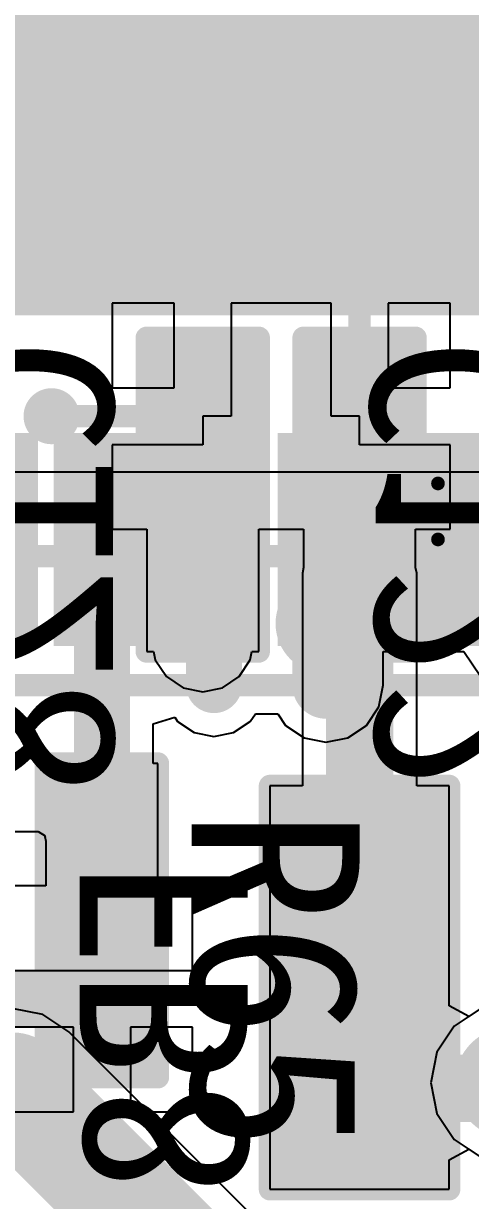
# Model space of a CAD drawing. Header units: millimetres. Extents: x 15 to 120, y 22 to 104.
# Drawn here: x 100.1 to 102.09, y 48.25 to 53.5 of the extents above; entities that cross this region are included whole.
import ezdxf

# ---------------------------------------------------------------- set-up
doc = ezdxf.new("R2010")
doc.units = ezdxf.units.MM
for name, color, linetype in [('BottomLayer', 5, 'Continuous'), ('BottomOverlay', 54, 'Continuous'), ('BottomPaste', 16, 'Continuous'), ('BottomSolder', 6, 'Continuous'), ('Mechanical13', 56, 'Continuous'), ('Mechanical15', 56, 'Continuous'), ('MultiLayer', 9, 'Continuous'), ('TopLayer', 1, 'Continuous'), ('TopOverlay', 2, 'Continuous'), ('TopPaste', 8, 'Continuous'), ('TopSolder', 216, 'Continuous')]:
    doc.layers.add(name, color=color, linetype=linetype)

msp = doc.modelspace()

# ---------------------------------------------------------------- linework, layer by layer
at = {"layer": 'BottomLayer'}
for p, q in [((100.77300394, 52.25401283999999), (100.49600424, 52.25401283999999)), ((100.49600424, 52.25401283999999), (100.49600424, 51.87701334)), ((100.77300394, 51.87701334), (100.77300394, 52.25401283999999)), ((101.47300508, 52.25401283999999), (101.02700394, 52.25401283999999)), ((101.02700394, 52.25401283999999), (101.02700394, 51.75001334)), ((101.47300508, 51.75001334), (101.47300508, 52.25401283999999)), ((102.00400478, 52.25401283999999), (101.72700508, 52.25401283999999)), ((101.72700508, 52.25401283999999), (101.72700508, 51.87701334)), ((102.00400478, 51.87701334), (102.00400478, 52.25401283999999)), ((100.49600424, 51.87701334), (100.77300394, 51.87701334)), ((101.72700508, 51.87701334), (102.00400478, 51.87701334)), ((101.02700394, 51.75001334), (100.90000394, 51.75001334)), ((100.90000394, 51.75001334), (100.90000394, 51.62301334)), ((101.60000508, 51.75001334), (101.47300508, 51.75001334)), ((101.60000508, 51.62301334), (101.60000508, 51.75001334)), ((100.90000394, 51.62301334), (100.49600424, 51.62301334)), ((100.49600424, 51.62301334), (100.49600424, 51.24601384)), ((102.00400478, 51.62301334), (101.60000508, 51.62301334)), ((102.00400478, 51.24601384), (102.00400478, 51.62301334)), ((100.49600424, 51.24601384), (100.65000444, 51.24601384)), ((100.65000444, 51.24601384), (100.65000444, 50.69999004)), ((101.15000344, 50.69999004), (101.15000344, 51.24601384)), ((101.15000344, 51.24601384), (101.35000558, 51.24601384)), ((101.35000558, 51.24601384), (101.35000558, 51.07460701999999)), ((101.85000458, 51.07460701999999), (101.85000458, 51.24601384)), ((101.85000458, 51.24601384), (102.00400478, 51.24601384)), ((101.35000558, 51.07460701999999), (101.34510846, 51.04998934)), ((101.8549017, 51.04998934), (101.85000458, 51.07460701999999)), ((101.34510846, 51.04998934), (101.34510846, 50.10000394)), ((101.8549017, 50.10000394), (101.8549017, 51.04998934)), ((100.65000444, 50.69999004), (100.68054286, 50.69999004)), ((100.68054286, 50.69999004), (100.68806126, 50.66219737999999)), ((101.11194662, 50.66219737999999), (101.11946502, 50.69999004)), ((101.11946502, 50.69999004), (101.15000344, 50.69999004)), ((100.68806126, 50.66219737999999), (100.73778938, 50.58777284)), ((101.0622185, 50.58777284), (101.11194662, 50.66219737999999)), ((100.73778938, 50.58777284), (100.81221392, 50.53804471999999)), ((100.98779396, 50.53804471999999), (101.0622185, 50.58777284)), ((100.81221392, 50.53804471999999), (100.90000394, 50.52058221999999)), ((100.90000394, 50.52058221999999), (100.98779396, 50.53804471999999)), ((101.34510846, 50.10000394), (101.20001858, 50.10000394)), ((101.20001858, 50.10000394), (101.20001858, 49.27072188)), ((102.00001698, 50.10000394), (101.8549017, 50.10000394)), ((102.00001698, 49.27071934), (102.00001698, 50.10000394)), ((101.20001858, 49.27072188), (101.20001604, 49.27071934)), ((101.20001604, 49.27071934), (101.20001858, 49.2707168)), ((101.20001858, 49.2707168), (101.20001604, 49.20000573999999)), ((102.00001698, 49.2707168), (102.00001952, 49.27071934)), ((102.00001952, 49.27071934), (102.00001698, 49.27071934)), ((102.00001952, 49.20000573999999), (102.00001698, 49.2707168)), ((101.20001604, 49.20000573999999), (101.20001604, 49.19999304)), ((101.20001604, 49.19999304), (101.20001604, 49.19998034)), ((101.20001604, 49.19998034), (101.20001858, 49.12929467999999)), ((102.00001698, 49.12929467999999), (102.00001952, 49.19998034)), ((102.00001952, 49.19999304), (102.00001952, 49.20000573999999)), ((102.00001952, 49.19998034), (102.00001952, 49.19999304)), ((101.20001858, 49.12929467999999), (101.20001604, 49.12929214)), ((101.20001604, 49.12929214), (101.20001858, 49.12929214)), ((101.20001858, 49.12929214), (101.20001858, 48.29998214)), ((102.00001952, 49.12929214), (102.00001698, 49.12929467999999)), ((102.00001698, 49.1292896), (102.00001952, 49.12929214)), ((102.00001698, 49.11827362), (102.00001698, 49.1292896)), ((102.08821086, 49.07113122), (102.00001698, 49.11827362)), ((100.18656874, 49.07968847999999), (100.05000564, 49.10685377999999)), ((100.30234194, 49.00233278), (100.18656874, 49.07968847999999)), ((102.13843682, 49.10469224), (102.08821086, 49.07113122)), ((101.24781884, 48.05685588), (100.30234194, 49.00233278)), ((102.00001698, 48.43172686), (102.08821086, 48.47886672)), ((102.00001698, 48.29998214), (102.00001698, 48.43172686)), ((102.08821086, 48.47886672), (102.13843682, 48.44530824)), ((101.20001858, 48.29998214), (102.00001698, 48.29998214))]:
    msp.add_line(p, q, dxfattribs=at)
for points, const_width in [([(101.5375033, 52.42501326, 1), (101.66250178, 52.42501326, 1)], 0.12499848), ([(101.57500386, 52.42501326, 1), (101.62500122, 52.42501326, 1)], 0.0499999), ([(101.5750064, 52.42501072, 1), (101.62500376, 52.42501072, 1)], 0.0499999), ([(101.5750064, 52.42501072, 1), (101.62500376, 52.42501072, 1)], 0.0499999), ([(100.83750216, 51.87499657999999, 1), (100.96250064, 51.87499657999999, 1)], 0.12499848), ([(101.53750076, 51.87499657999999, 1), (101.66249924, 51.87499657999999, 1)], 0.12499848), ([(100.16250478, 51.7500108, 1), (100.28750326, 51.7500108, 1)], 0.12499848), ([(100.20000534, 51.7500108, 1), (100.2500027, 51.7500108, 1)], 0.0499999), ([(100.20000788, 51.75001334, 1), (100.25000524, 51.75001334, 1)], 0.0499999), ([(100.20000788, 51.75001334, 1), (100.25000524, 51.75001334, 1)], 0.0499999), ([(100.87500526, 51.75001334, 1), (100.92500262, 51.75001334, 1)], 0.0499999), ([(101.5750064, 51.75001334, 1), (101.62500376, 51.75001334, 1)], 0.0499999), ([(100.83750216, 51.62499708, 1), (100.96250064, 51.62499708, 1)], 0.12499848), ([(101.53750076, 51.62499708, 1), (101.66249924, 51.62499708, 1)], 0.12499848), ([(101.5250065, 51.04998934, 1), (101.67500366, 51.04998934, 1)], 0.1499997), ([(101.53750584, 51.04998934, 1), (101.66250432, 51.04998934, 1)], 0.12499848), ([(100.8375047, 50.74998739999999, 1), (100.96250318, 50.74998739999999, 1)], 0.12499848), ([(101.5250065, 49.65000483999999, 1), (101.67500366, 49.65000483999999, 1)], 0.1499997), ([(101.5250065, 49.65000483999999, 1), (101.67500366, 49.65000483999999, 1)], 0.1499997), ([(101.52500142, 49.59999986, 1), (101.67499858, 49.59999986, 1)], 0.1499997), ([(101.5250065, 49.60000494, 1), (101.67500366, 49.60000494, 1)], 0.1499997), ([(101.5250065, 49.60000494, 1), (101.67500366, 49.60000494, 1)], 0.1499997), ([(102.15000144, 48.77500024, 1), (102.3999984, 48.77500024, 1)], 0.2499995), ([(99.92500715999999, 48.74999648, 1), (100.17500412, 48.74999648, 1)], 0.2499995), ([(99.92500715999999, 48.74999648, 1), (100.17500412, 48.74999648, 1)], 0.2499995), ([(101.5250192, 48.74998124, 1), (101.67501636, 48.74998124, 1)], 0.1499997)]:
    msp.add_lwpolyline(points, format="xyb", close=True, dxfattribs=dict(at, const_width=const_width))
for points, const_width in [([(101.60000254, 52.42501326), (101.60000508, 52.42501072)], 0.0999998), ([(101.60000508, 51.75001334), (101.60000508, 52.42501072)], 0.0999998), ([(100.22500402, 51.7500108), (100.22500656, 51.75001334)], 0.0999998), ([(100.22500656, 51.75001334), (100.90000394, 51.75001334)], 0.0999998), ([(101.60000508, 49.65000483999999), (101.60000508, 51.04998934)], 0.2999994), ([(101.60000508, 49.60000494), (101.60000508, 49.65000483999999)], 0.2999994), ([(101.6, 49.59999986), (101.60000508, 49.60000494)], 0.2999994), ([(98.99998742, 48.74999648), (100.05000564, 48.74999648)], 0.499999), ([(100.05000564, 48.74999648), (101.10000354, 47.69999858)], 0.499999), ([(101.60001778, 48.74998124), (102.24998092, 48.74998124)], 0.2999994)]:
    msp.add_lwpolyline(points, dxfattribs=dict(at, const_width=const_width))
for points in [[(100.75000424, 51.50001383999999), (101.05000364, 51.50001383999999), (100.75000424, 52.00001284), (101.05000364, 52.00001284)], [(101.45000538, 51.50001383999999), (101.75000478, 51.50001383999999), (101.45000538, 52.00001284), (101.75000478, 52.00001284)], [(100.75000424, 50.79998983999999), (101.05000364, 50.79998983999999), (100.75000424, 51.29998884), (101.05000364, 51.29998884)], [(101.45000538, 50.79998983999999), (101.75000478, 50.79998983999999), (101.45000538, 51.29998884), (101.75000478, 51.29998884)], [(101.90001718, 50.00000413999999), (101.30001838, 50.00000413999999), (101.90001718, 49.30000554), (101.30001838, 49.30000554)], [(101.90001718, 49.09998054), (101.30001838, 49.09998054), (101.90001718, 48.39998194), (101.30001838, 48.39998194)]]:
    msp.add_solid(points, dxfattribs=at)
at = {"layer": 'BottomPaste'}
for points in [[(100.75000424, 51.50001383999999), (101.05000364, 51.50001383999999), (100.75000424, 52.00001284), (101.05000364, 52.00001284)], [(100.75000424, 51.50001383999999), (101.05000364, 51.50001383999999), (100.75000424, 52.00001284), (101.05000364, 52.00001284)], [(101.45000538, 51.50001383999999), (101.75000478, 51.50001383999999), (101.45000538, 52.00001284), (101.75000478, 52.00001284)], [(101.45000538, 51.50001383999999), (101.75000478, 51.50001383999999), (101.45000538, 52.00001284), (101.75000478, 52.00001284)], [(100.75000424, 50.79998983999999), (101.05000364, 50.79998983999999), (100.75000424, 51.29998884), (101.05000364, 51.29998884)], [(100.75000424, 50.79998983999999), (101.05000364, 50.79998983999999), (100.75000424, 51.29998884), (101.05000364, 51.29998884)], [(101.45000538, 50.79998983999999), (101.75000478, 50.79998983999999), (101.45000538, 51.29998884), (101.75000478, 51.29998884)], [(101.45000538, 50.79998983999999), (101.75000478, 50.79998983999999), (101.45000538, 51.29998884), (101.75000478, 51.29998884)], [(101.90001718, 50.00000413999999), (101.30001838, 50.00000413999999), (101.90001718, 49.30000554), (101.30001838, 49.30000554)], [(101.90001718, 50.00000413999999), (101.30001838, 50.00000413999999), (101.90001718, 49.30000554), (101.30001838, 49.30000554)], [(101.90001718, 49.09998054), (101.30001838, 49.09998054), (101.90001718, 48.39998194), (101.30001838, 48.39998194)], [(101.90001718, 49.09998054), (101.30001838, 49.09998054), (101.90001718, 48.39998194), (101.30001838, 48.39998194)]]:
    msp.add_solid(points, dxfattribs=at)
at = {"layer": 'BottomSolder'}
for points in [[(100.70000434, 51.45001394), (101.10000354, 51.45001394), (100.70000434, 52.05001274), (101.10000354, 52.05001274)], [(100.70000434, 51.45001394), (101.10000354, 51.45001394), (100.70000434, 52.05001274), (101.10000354, 52.05001274)], [(101.40000548, 51.45001394), (101.80000468, 51.45001394), (101.40000548, 52.05001274), (101.80000468, 52.05001274)], [(101.40000548, 51.45001394), (101.80000468, 51.45001394), (101.40000548, 52.05001274), (101.80000468, 52.05001274)], [(100.70000434, 50.74998994), (101.10000354, 50.74998994), (100.70000434, 51.34998874), (101.10000354, 51.34998874)], [(100.70000434, 50.74998994), (101.10000354, 50.74998994), (100.70000434, 51.34998874), (101.10000354, 51.34998874)], [(101.40000548, 50.74998994), (101.80000468, 50.74998994), (101.40000548, 51.34998874), (101.80000468, 51.34998874)], [(101.40000548, 50.74998994), (101.80000468, 50.74998994), (101.40000548, 51.34998874), (101.80000468, 51.34998874)], [(101.95001708, 50.05000404), (101.25001848, 50.05000404), (101.95001708, 49.25000564), (101.25001848, 49.25000564)], [(101.95001708, 50.05000404), (101.25001848, 50.05000404), (101.95001708, 49.25000564), (101.25001848, 49.25000564)], [(101.95001708, 49.14998044), (101.25001848, 49.14998044), (101.95001708, 48.34998204), (101.25001848, 48.34998204)], [(101.95001708, 49.14998044), (101.25001848, 49.14998044), (101.95001708, 48.34998204), (101.25001848, 48.34998204)]]:
    msp.add_solid(points, dxfattribs=at)
at = {"layer": 'Mechanical13', "const_width": 0.0999998}
for points in [[(100.73500554, 51.71501214), (101.06500234, 51.71501214)], [(100.73500554, 51.08499054), (100.73500554, 51.71501214)], [(101.06500234, 51.08499054), (101.06500234, 51.71501214)], [(101.43500668, 51.71501214), (101.76500348, 51.71501214)], [(101.43500668, 51.08499054), (101.43500668, 51.71501214)], [(101.76500348, 51.08499054), (101.76500348, 51.71501214)], [(96.6250036, 51.12500061999999), (104.77500254, 51.12500061999999)], [(100.73500554, 51.08499054), (101.06500234, 51.08499054)], [(101.43500668, 51.08499054), (101.76500348, 51.08499054)], [(100.2850039, 49.18498672), (100.2850039, 49.81500832)], [(100.2850039, 49.81500832), (100.6150007, 49.81500832)], [(100.6150007, 49.18498672), (100.6150007, 49.81500832)], [(101.25000578, 48.65000684), (101.25000578, 49.74997923999999)], [(101.25000578, 49.74997923999999), (101.94997898, 49.74997923999999)], [(101.94997898, 48.65000684), (101.94997898, 49.74997923999999)], [(100.2850039, 49.18498672), (100.6150007, 49.18498672)], [(101.25000578, 48.65000684), (101.94997898, 48.65000684)]]:
    msp.add_lwpolyline(points, dxfattribs=at)
at = {"layer": 'Mechanical13', "const_width": 0.0499999}
for points in [[(100.71000686, 51.71501214, 1), (100.76000422, 51.71501214, 1)], [(100.71000686, 51.71501214, 1), (100.76000422, 51.71501214, 1)], [(101.04000366, 51.71501214, 1), (101.09000102, 51.71501214, 1)], [(101.04000366, 51.71501214, 1), (101.09000102, 51.71501214, 1)], [(101.410008, 51.71501214, 1), (101.46000536, 51.71501214, 1)], [(101.410008, 51.71501214, 1), (101.46000536, 51.71501214, 1)], [(101.7400048, 51.71501214, 1), (101.79000216, 51.71501214, 1)], [(101.7400048, 51.71501214, 1), (101.79000216, 51.71501214, 1)], [(100.71000686, 51.08499054, 1), (100.76000422, 51.08499054, 1)], [(100.71000686, 51.08499054, 1), (100.76000422, 51.08499054, 1)], [(101.04000366, 51.08499054, 1), (101.09000102, 51.08499054, 1)], [(101.04000366, 51.08499054, 1), (101.09000102, 51.08499054, 1)], [(101.410008, 51.08499054, 1), (101.46000536, 51.08499054, 1)], [(101.410008, 51.08499054, 1), (101.46000536, 51.08499054, 1)], [(101.7400048, 51.08499054, 1), (101.79000216, 51.08499054, 1)], [(101.7400048, 51.08499054, 1), (101.79000216, 51.08499054, 1)], [(100.26000522, 49.81500832, 1), (100.31000258, 49.81500832, 1)], [(100.26000522, 49.81500832, 1), (100.31000258, 49.81500832, 1)], [(100.59000202, 49.81500832, 1), (100.63999938, 49.81500832, 1)], [(100.59000202, 49.81500832, 1), (100.63999938, 49.81500832, 1)], [(101.2250071, 49.74997923999999, 1), (101.27500446, 49.74997923999999, 1)], [(101.2250071, 49.74997923999999, 1), (101.27500446, 49.74997923999999, 1)], [(101.9249803, 49.74997923999999, 1), (101.97497766, 49.74997923999999, 1)], [(101.9249803, 49.74997923999999, 1), (101.97497766, 49.74997923999999, 1)], [(100.26000522, 49.18498672, 1), (100.31000258, 49.18498672, 1)], [(100.26000522, 49.18498672, 1), (100.31000258, 49.18498672, 1)], [(100.59000202, 49.18498672, 1), (100.63999938, 49.18498672, 1)], [(100.59000202, 49.18498672, 1), (100.63999938, 49.18498672, 1)], [(101.2250071, 48.65000684, 1), (101.27500446, 48.65000684, 1)], [(101.2250071, 48.65000684, 1), (101.27500446, 48.65000684, 1)], [(101.9249803, 48.65000684, 1), (101.97497766, 48.65000684, 1)], [(101.9249803, 48.65000684, 1), (101.97497766, 48.65000684, 1)]]:
    msp.add_lwpolyline(points, format="xyb", close=True, dxfattribs=at)
at = {"layer": 'Mechanical15', "const_width": 0.0999998}
for points in [[(100.65001714, 52.10002533999999), (101.14999074, 52.10002533999999)], [(100.65001714, 50.69997734), (100.65001714, 52.10002533999999)], [(101.14999074, 50.69997734), (101.14999074, 52.10002533999999)], [(101.35001828, 52.10002533999999), (101.84999188, 52.10002533999999)], [(101.35001828, 50.69997734), (101.35001828, 52.10002533999999)], [(101.84999188, 50.69997734), (101.84999188, 52.10002533999999)], [(100.90000394, 51.23500293999999), (100.90000394, 51.56499974)], [(101.60000508, 51.23500293999999), (101.60000508, 51.56499974)], [(100.73500554, 51.40000134), (101.06500234, 51.40000134)], [(101.43500668, 51.40000134), (101.76500348, 51.40000134)], [(100.65001714, 50.69997734), (101.14999074, 50.69997734)], [(101.35001828, 50.69997734), (101.84999188, 50.69997734)], [(96.05000093999999, 50.54999796), (105.35000266, 50.54999796)], [(100.2000155, 48.79997351999999), (100.2000155, 50.20002152)], [(100.2000155, 50.20002152), (100.6999891, 50.20002152)], [(100.6999891, 48.79997351999999), (100.6999891, 50.20002152)], [(101.20001858, 48.29999484), (101.20001858, 50.09999123999999)], [(101.20001858, 50.09999123999999), (102.00001698, 50.09999123999999)], [(102.00001698, 48.29999484), (102.00001698, 50.09999123999999)], [(100.4500023, 49.33499912), (100.4500023, 49.66499592)], [(101.60001778, 48.85000643999999), (101.60001778, 49.54997964)], [(100.2850039, 49.49999751999999), (100.6150007, 49.49999751999999)], [(101.25000578, 49.20001843999999), (101.94997898, 49.20001843999999)], [(100.2000155, 48.79997351999999), (100.6999891, 48.79997351999999)], [(101.20001858, 48.29999484), (102.00001698, 48.29999484)]]:
    msp.add_lwpolyline(points, dxfattribs=at)
at = {"layer": 'Mechanical15', "const_width": 0.0499999}
for points in [[(100.62501846, 52.10002533999999, 1), (100.67501582, 52.10002533999999, 1)], [(100.62501846, 52.10002533999999, 1), (100.67501582, 52.10002533999999, 1)], [(101.12499206, 52.10002533999999, 1), (101.17498942, 52.10002533999999, 1)], [(101.12499206, 52.10002533999999, 1), (101.17498942, 52.10002533999999, 1)], [(101.3250196, 52.10002533999999, 1), (101.37501696, 52.10002533999999, 1)], [(101.3250196, 52.10002533999999, 1), (101.37501696, 52.10002533999999, 1)], [(101.8249932, 52.10002533999999, 1), (101.87499056, 52.10002533999999, 1)], [(101.8249932, 52.10002533999999, 1), (101.87499056, 52.10002533999999, 1)], [(100.87500526, 51.56499974, 1), (100.92500262, 51.56499974, 1)], [(101.5750064, 51.56499974, 1), (101.62500376, 51.56499974, 1)], [(100.71000686, 51.40000134, 1), (100.76000422, 51.40000134, 1)], [(101.04000366, 51.40000134, 1), (101.09000102, 51.40000134, 1)], [(101.410008, 51.40000134, 1), (101.46000536, 51.40000134, 1)], [(101.7400048, 51.40000134, 1), (101.79000216, 51.40000134, 1)], [(100.87500526, 51.23500293999999, 1), (100.92500262, 51.23500293999999, 1)], [(101.5750064, 51.23500293999999, 1), (101.62500376, 51.23500293999999, 1)], [(100.62501846, 50.69997734, 1), (100.67501582, 50.69997734, 1)], [(100.62501846, 50.69997734, 1), (100.67501582, 50.69997734, 1)], [(101.12499206, 50.69997734, 1), (101.17498942, 50.69997734, 1)], [(101.12499206, 50.69997734, 1), (101.17498942, 50.69997734, 1)], [(101.3250196, 50.69997734, 1), (101.37501696, 50.69997734, 1)], [(101.3250196, 50.69997734, 1), (101.37501696, 50.69997734, 1)], [(101.8249932, 50.69997734, 1), (101.87499056, 50.69997734, 1)], [(101.8249932, 50.69997734, 1), (101.87499056, 50.69997734, 1)], [(100.17501682, 50.20002152, 1), (100.22501418, 50.20002152, 1)], [(100.17501682, 50.20002152, 1), (100.22501418, 50.20002152, 1)], [(100.67499042, 50.20002152, 1), (100.72498778, 50.20002152, 1)], [(100.67499042, 50.20002152, 1), (100.72498778, 50.20002152, 1)], [(101.1750199, 50.09999123999999, 1), (101.22501726, 50.09999123999999, 1)], [(101.1750199, 50.09999123999999, 1), (101.22501726, 50.09999123999999, 1)], [(101.9750183, 50.09999123999999, 1), (102.02501566, 50.09999123999999, 1)], [(101.9750183, 50.09999123999999, 1), (102.02501566, 50.09999123999999, 1)], [(100.42500362, 49.66499592, 1), (100.47500098, 49.66499592, 1)], [(101.5750191, 49.54997964, 1), (101.62501646, 49.54997964, 1)], [(100.26000522, 49.49999751999999, 1), (100.31000258, 49.49999751999999, 1)], [(100.59000202, 49.49999751999999, 1), (100.63999938, 49.49999751999999, 1)], [(100.42500362, 49.33499912, 1), (100.47500098, 49.33499912, 1)], [(101.2250071, 49.20001843999999, 1), (101.27500446, 49.20001843999999, 1)], [(101.9249803, 49.20001843999999, 1), (101.97497766, 49.20001843999999, 1)], [(100.17501682, 48.79997351999999, 1), (100.22501418, 48.79997351999999, 1)], [(100.17501682, 48.79997351999999, 1), (100.22501418, 48.79997351999999, 1)], [(100.67499042, 48.79997351999999, 1), (100.72498778, 48.79997351999999, 1)], [(100.67499042, 48.79997351999999, 1), (100.72498778, 48.79997351999999, 1)], [(101.5750191, 48.85000643999999, 1), (101.62501646, 48.85000643999999, 1)], [(101.1750199, 48.29999484, 1), (101.22501726, 48.29999484, 1)], [(101.1750199, 48.29999484, 1), (101.22501726, 48.29999484, 1)], [(101.9750183, 48.29999484, 1), (102.02501566, 48.29999484, 1)], [(101.9750183, 48.29999484, 1), (102.02501566, 48.29999484, 1)]]:
    msp.add_lwpolyline(points, format="xyb", close=True, dxfattribs=at)
at = {"layer": 'MultiLayer'}
for points, const_width in [([(101.48750086, 52.70000128, 1), (101.71249914, 52.70000128, 1)], 0.22499828), ([(101.5375033, 52.42501326, 1), (101.66250178, 52.42501326, 1)], 0.12499848), ([(100.83750216, 51.87499657999999, 1), (100.96250064, 51.87499657999999, 1)], 0.12499848), ([(101.53750076, 51.87499657999999, 1), (101.66249924, 51.87499657999999, 1)], 0.12499848), ([(100.16250478, 51.7500108, 1), (100.28750326, 51.7500108, 1)], 0.12499848), ([(100.83750216, 51.62499708, 1), (100.96250064, 51.62499708, 1)], 0.12499848), ([(101.53750076, 51.62499708, 1), (101.66249924, 51.62499708, 1)], 0.12499848), ([(101.88751022, 51.44999361999999, 1), (102.0125087, 51.44999361999999, 1)], 0.12499848), ([(100.83750216, 51.02500082, 1), (101.06250044, 51.02500082, 1)], 0.22499828), ([(101.53750584, 51.04998934, 1), (101.66250432, 51.04998934, 1)], 0.12499848), ([(101.33750116, 50.82500122, 1), (101.56249944, 50.82500122, 1)], 0.22499828), ([(100.8375047, 50.74998739999999, 1), (100.96250318, 50.74998739999999, 1)], 0.12499848), ([(100.88750206, 50.5500005, 1), (101.01250054, 50.5500005, 1)], 0.12499848), ([(101.38748582, 50.55001574, 1), (101.5124843, 50.55001574, 1)], 0.12499848), ([(102.15000144, 48.77500024, 1), (102.3999984, 48.77500024, 1)], 0.2499995)]:
    msp.add_lwpolyline(points, format="xyb", close=True, dxfattribs=dict(at, const_width=const_width))
at = {"layer": 'TopLayer'}
for p, q in [((104.40000202, 51.50000113999999), (97.00000157999999, 51.50000113999999)), ((101.70488168, 50.55001574), (101.70488168, 50.69999765999999)), ((101.70488168, 50.69999765999999), (101.71000486, 50.69999765999999)), ((101.71000486, 50.69999765999999), (101.71000486, 50.7000002)), ((101.71000486, 50.7000002), (102.0658741, 50.7000002)), ((102.0658741, 50.7000002), (102.1396103, 50.58964482)), ((101.68547862, 50.45247212), (101.70488168, 50.55001574)), ((101.63022346, 50.36977734), (101.68547862, 50.45247212)), ((100.67939224, 50.3777631), (100.77508674, 50.40679275999999)), ((100.67939224, 50.20000881999999), (100.67939224, 50.3777631)), ((100.77508674, 50.40679275999999), (100.78778674, 50.38778594)), ((100.78778674, 50.38778594), (100.86221128, 50.33805782)), ((101.03779132, 50.33805782), (101.11221586, 50.38778594)), ((101.11221586, 50.38778594), (101.11222602, 50.3877961)), ((101.11222602, 50.3877961), (101.1349641, 50.42182956)), ((101.1349641, 50.42182956), (101.23496644, 50.42182956)), ((101.23496644, 50.42182956), (101.26974666, 50.36977734)), ((100.86221128, 50.33805782), (100.9500013, 50.32059532)), ((100.9500013, 50.32059532), (101.03779132, 50.33805782)), ((101.26974666, 50.36977734), (101.35244144, 50.31452218)), ((101.54752868, 50.31452218), (101.63022346, 50.36977734)), ((101.35244144, 50.31452218), (101.44998506, 50.29511912)), ((101.44998506, 50.29511912), (101.54752868, 50.31452218)), ((100.7000018, 50.20000881999999), (100.67939224, 50.20000881999999)), ((100.7000018, 49.65398502), (100.7000018, 50.20000881999999)), ((100.06007928, 49.89715446), (100.1655477, 49.89715192)), ((100.1655477, 49.89715192), (100.19595912, 49.87683191999999)), ((100.19595912, 49.87683191999999), (100.1955959, 49.87500058)), ((100.1955959, 49.87500058), (100.2000028, 49.8528467)), ((100.2000028, 49.8528467), (100.2000028, 49.65398502)), ((100.2000028, 49.65398502), (100.0460026, 49.65398502)), ((100.854002, 49.65398502), (100.7000018, 49.65398502)), ((100.854002, 49.27698552), (100.854002, 49.65398502)), ((100.0460026, 49.27698552), (100.854002, 49.27698552)), ((102.13843682, 49.10469224), (102.02266362, 49.02733654)), ((100.3230023, 49.02298552), (100.0460026, 49.02298552)), ((100.3230023, 48.64598602), (100.3230023, 49.02298552)), ((100.854002, 49.02298552), (100.5770023, 49.02298552)), ((100.5770023, 49.02298552), (100.5770023, 48.64598602)), ((100.854002, 48.64598602), (100.854002, 49.02298552)), ((102.02266362, 49.02733654), (101.94530792, 48.91156334)), ((101.94530792, 48.91156334), (101.91814262, 48.77500024)), ((101.91814262, 48.77500024), (101.94530792, 48.63843714)), ((100.0460026, 48.64598602), (100.3230023, 48.64598602)), ((100.5770023, 48.64598602), (100.854002, 48.64598602)), ((101.94530792, 48.63843714), (102.02266362, 48.52266393999999)), ((102.02266362, 48.52266393999999), (102.13843682, 48.44530824))]:
    msp.add_line(p, q, dxfattribs=at)
for points, const_width in [([(101.88751022, 51.44999361999999, 1), (102.0125087, 51.44999361999999, 1)], 0.12499848), ([(101.9347593, 51.44999361999999, 1), (101.96525962, 51.44999361999999, 1)], 0.03050032), ([(100.38748782, 51.20002205999999, 1), (100.5124863, 51.20002205999999, 1)], 0.12499848), ([(100.88751222, 51.20002205999999, 1), (101.0125107, 51.20002205999999, 1)], 0.12499848), ([(101.37498648, 51.20002205999999, 1), (101.52498364, 51.20002205999999, 1)], 0.1499997), ([(101.9347593, 51.20002205999999, 1), (101.96525962, 51.20002205999999, 1)], 0.03050032), ([(101.37498648, 50.55001574, 1), (101.52498364, 50.55001574, 1)], 0.1499997), ([(100.88750206, 50.5500005, 1), (101.01250054, 50.5500005, 1)], 0.12499848), ([(100.88750206, 50.5500005, 1), (101.01250054, 50.5500005, 1)], 0.12499848), ([(100.88751222, 50.55001066, 1), (101.0125107, 50.55001066, 1)], 0.12499848), ([(100.88751222, 50.55001066, 1), (101.0125107, 50.55001066, 1)], 0.12499848), ([(101.38748582, 50.55001574, 1), (101.5124843, 50.55001574, 1)], 0.12499848), ([(100.38748782, 49.89998655999999, 1), (100.5124863, 49.89998655999999, 1)], 0.12499848), ([(100.38748782, 49.89998655999999, 1), (100.5124863, 49.89998655999999, 1)], 0.12499848), ([(100.36250184, 49.87500058, 1), (100.48750032, 49.87500058, 1)], 0.12499848), ([(100.36250692, 49.87500566, 1), (100.4875054, 49.87500566, 1)], 0.12499848), ([(100.36250692, 49.87500566, 1), (100.4875054, 49.87500566, 1)], 0.12499848), ([(100.38750306, 49.14998551999999, 1), (100.51250154, 49.14998551999999, 1)], 0.12499848), ([(102.15000144, 48.77500024, 1), (102.3999984, 48.77500024, 1)], 0.2499995)]:
    msp.add_lwpolyline(points, format="xyb", close=True, dxfattribs=dict(at, const_width=const_width))
for points, const_width in [([(101.95000946, 51.20002205999999), (101.95000946, 51.44999361999999)], 0.06100063999999999), ([(100.44998706, 49.89998655999999), (100.44998706, 51.20002205999999)], 0.2499995), ([(100.95001146, 50.55001066), (100.95001146, 51.20002205999999)], 0.2499995), ([(101.44998506, 50.55001574), (101.44998506, 51.20002205999999)], 0.2999994), ([(100.9500013, 50.5500005), (100.95001146, 50.55001066)], 0.2499995), ([(100.42500616, 49.87500566), (100.44998706, 49.89998655999999)], 0.2499995), ([(100.42500108, 49.87500058), (100.42500616, 49.87500566)], 0.2499995), ([(99.75001639999999, 49.14998551999999), (100.4500023, 49.14998551999999)], 0.2499995)]:
    msp.add_lwpolyline(points, dxfattribs=dict(at, const_width=const_width))
for points in [[(103.65000098, 52.24999964), (103.65000098, 58.149998), (97.75000261999999, 52.24999964), (97.75000261999999, 58.149998)], [(100.59000202, 51.5999984), (100.31000258, 51.5999984), (100.59000202, 50.8), (100.31000258, 50.8)], [(101.09000102, 51.5999984), (100.81000158, 51.5999984), (101.09000102, 50.8), (100.81000158, 50.8)], [(101.59000256, 51.5999984), (101.31000312, 51.5999984), (101.59000256, 50.8), (101.31000312, 50.8)], [(102.09000156, 51.5999984), (101.81000212, 51.5999984), (102.09000156, 50.8), (101.81000212, 50.8)], [(100.3000026, 49.60001002), (100.600002, 49.60001002), (100.3000026, 50.10000901999999), (100.600002, 50.10000901999999)], [(100.3000026, 48.89998602), (100.600002, 48.89998602), (100.3000026, 49.39998502), (100.600002, 49.39998502)]]:
    msp.add_solid(points, dxfattribs=at)
at = {"layer": 'TopPaste'}
for points in [[(103.65000098, 52.24999964), (103.65000098, 58.149998), (97.75000261999999, 52.24999964), (97.75000261999999, 58.149998)], [(103.65000098, 52.24999964), (103.65000098, 58.149998), (97.75000261999999, 52.24999964), (97.75000261999999, 58.149998)], [(100.59000202, 51.5999984), (100.31000258, 51.5999984), (100.59000202, 50.8), (100.31000258, 50.8)], [(100.59000202, 51.5999984), (100.31000258, 51.5999984), (100.59000202, 50.8), (100.31000258, 50.8)], [(101.09000102, 51.5999984), (100.81000158, 51.5999984), (101.09000102, 50.8), (100.81000158, 50.8)], [(101.09000102, 51.5999984), (100.81000158, 51.5999984), (101.09000102, 50.8), (100.81000158, 50.8)], [(101.59000256, 51.5999984), (101.31000312, 51.5999984), (101.59000256, 50.8), (101.31000312, 50.8)], [(101.59000256, 51.5999984), (101.31000312, 51.5999984), (101.59000256, 50.8), (101.31000312, 50.8)], [(102.09000156, 51.5999984), (101.81000212, 51.5999984), (102.09000156, 50.8), (101.81000212, 50.8)], [(102.09000156, 51.5999984), (101.81000212, 51.5999984), (102.09000156, 50.8), (101.81000212, 50.8)], [(100.3000026, 49.60001002), (100.600002, 49.60001002), (100.3000026, 50.10000901999999), (100.600002, 50.10000901999999)], [(100.3000026, 49.60001002), (100.600002, 49.60001002), (100.3000026, 50.10000901999999), (100.600002, 50.10000901999999)], [(100.3000026, 48.89998602), (100.600002, 48.89998602), (100.3000026, 49.39998502), (100.600002, 49.39998502)], [(100.3000026, 48.89998602), (100.600002, 48.89998602), (100.3000026, 49.39998502), (100.600002, 49.39998502)]]:
    msp.add_solid(points, dxfattribs=at)
at = {"layer": 'TopSolder'}
for points in [[(103.70000088, 52.19999974), (103.70000088, 58.1999979), (97.70000272, 52.19999974), (97.70000272, 58.1999979)], [(103.70000088, 52.19999974), (103.70000088, 58.1999979), (97.70000272, 52.19999974), (97.70000272, 58.1999979)], [(100.16500414, 51.67499952), (99.73500245999999, 51.67499952), (100.16500414, 50.72499887999999), (99.73500245999999, 50.72499887999999)], [(100.16500414, 51.67499952), (99.73500245999999, 51.67499952), (100.16500414, 50.72499887999999), (99.73500245999999, 50.72499887999999)], [(100.66500314, 51.67499952), (100.23500146, 51.67499952), (100.66500314, 50.72499887999999), (100.23500146, 50.72499887999999)], [(100.66500314, 51.67499952), (100.23500146, 51.67499952), (100.66500314, 50.72499887999999), (100.23500146, 50.72499887999999)], [(101.16500214, 51.67499952), (100.73500046, 51.67499952), (101.16500214, 50.72499887999999), (100.73500046, 50.72499887999999)], [(101.16500214, 51.67499952), (100.73500046, 51.67499952), (101.16500214, 50.72499887999999), (100.73500046, 50.72499887999999)], [(101.66500368, 51.67499952), (101.235002, 51.67499952), (101.66500368, 50.72499887999999), (101.235002, 50.72499887999999)], [(101.66500368, 51.67499952), (101.235002, 51.67499952), (101.66500368, 50.72499887999999), (101.235002, 50.72499887999999)], [(102.16500268, 51.67499952), (101.735001, 51.67499952), (102.16500268, 50.72499887999999), (101.735001, 50.72499887999999)], [(102.16500268, 51.67499952), (101.735001, 51.67499952), (102.16500268, 50.72499887999999), (101.735001, 50.72499887999999)], [(100.2500027, 49.55001012), (100.6500019, 49.55001012), (100.2500027, 50.15000892), (100.6500019, 50.15000892)], [(100.2500027, 49.55001012), (100.6500019, 49.55001012), (100.2500027, 50.15000892), (100.6500019, 50.15000892)], [(100.2500027, 48.84998612), (100.6500019, 48.84998612), (100.2500027, 49.44998492), (100.6500019, 49.44998492)], [(100.2500027, 48.84998612), (100.6500019, 48.84998612), (100.2500027, 49.44998492), (100.6500019, 49.44998492)]]:
    msp.add_solid(points, dxfattribs=at)

# ---------------------------------------------------------------- texts
at = {"layer": 'BottomOverlay', "text_generation_flag": 2}
for s, p in [('C128', (100.49999966, 52.09999994)), ('C122', (102.40000094, 52.09999994)), ('FB8', (101.100001, 49.800002))]:
    msp.add_text(s, height=0.75000104, rotation=90, dxfattribs=at).set_placement(p)
at = {"layer": 'TopOverlay'}
msp.add_text('R65', height=0.75000104, rotation=270, dxfattribs=at).set_placement((100.84999896, 50.0000016))

doc.saveas('drawing.dxf')
